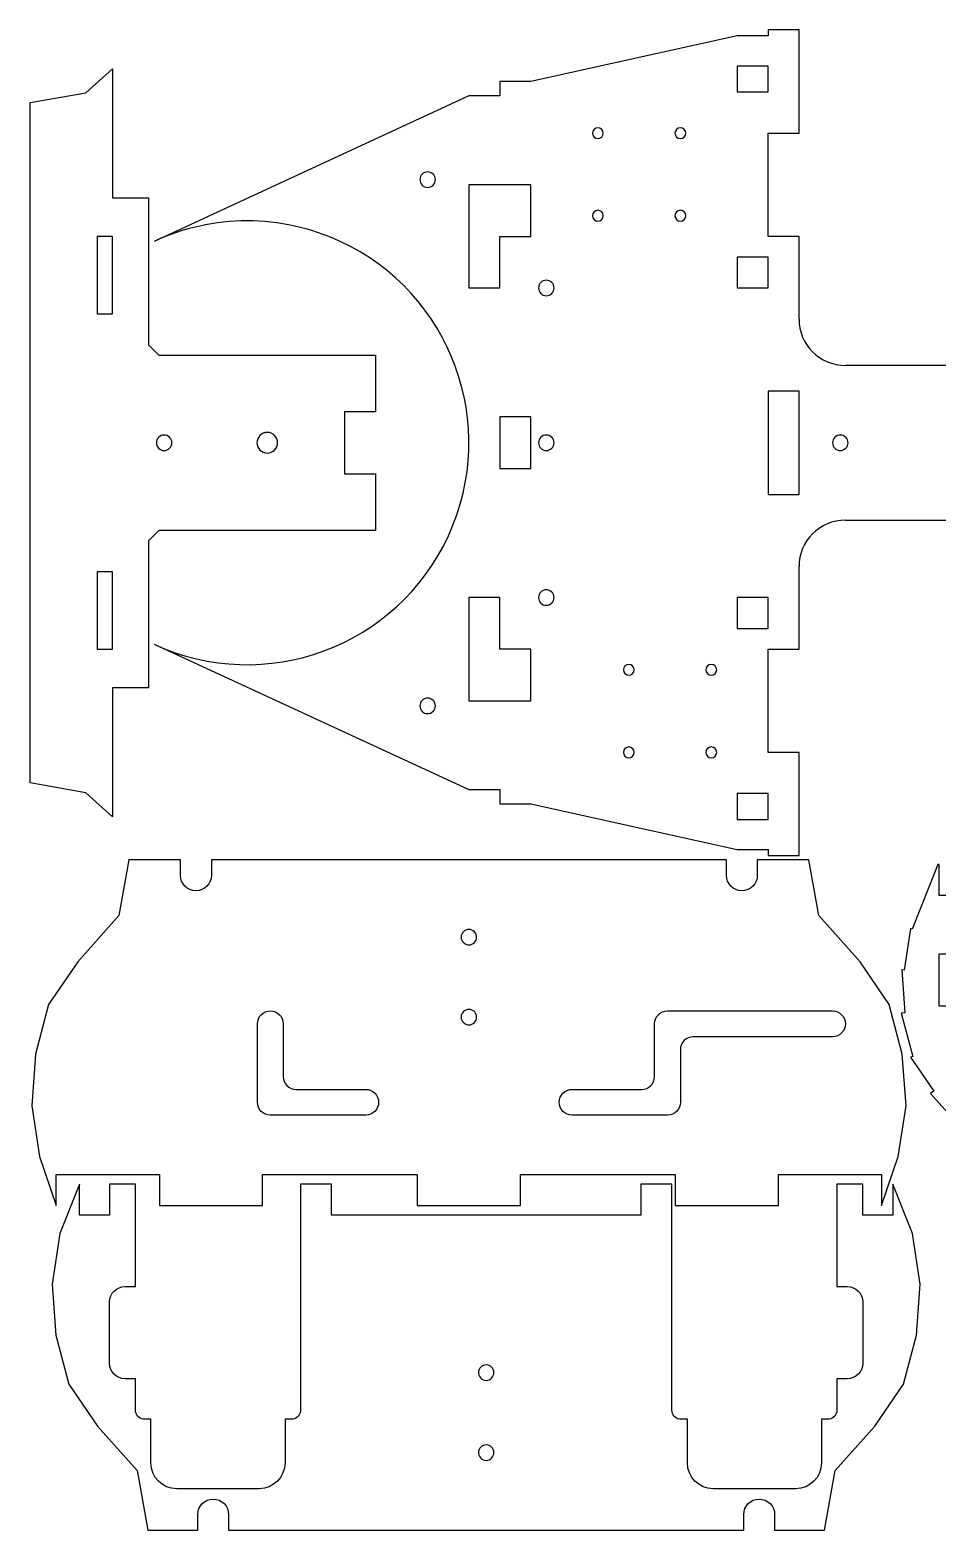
# Model space of a CAD drawing. Header units: inches. Extents: x 12 to 338, y -295 to -5.
# Drawn here: x 12.4 to 188.2, y -295.4 to -4.6 of the extents above; entities that cross this region are included whole.
import ezdxf

# ---------------------------------------------------------------- set-up
doc = ezdxf.new("R2010")
doc.units = ezdxf.units.IN
doc.header["$MEASUREMENT"] = 0
doc.layers.add('Layer 1', color=7, linetype='Continuous')

# ---------------------------------------------------------------- blocks, each defined once
blk = doc.blocks.new('block 7')
at = {"layer": 'Layer 1', "color": 7, "lineweight": 25, "true_color": 0xffffff}
blk.add_open_spline([(87.96, -33.64), (87.96, -32.81), (88.63, -32.14), (89.46, -32.14), (90.28, -32.14), (90.96, -32.81), (90.96, -33.64), (90.96, -34.47), (90.28, -35.14), (89.46, -35.14), (88.63, -35.14), (87.96, -34.47), (87.96, -33.64), (87.96, -33.64), (87.96, -33.64), (87.96, -33.64)], degree=3, knots=[0, 0, 0, 0, 1, 1, 1, 2, 2, 2, 3, 3, 3, 4, 4, 4, 5, 5, 5, 5], dxfattribs=at)
blk = doc.blocks.new('block 8')
at = {"layer": 'Layer 1', "color": 7, "lineweight": 25, "true_color": 0xffffff}
blk.add_open_spline([(167.96, -84.64), (167.96, -83.81), (168.63, -83.14), (169.46, -83.14), (170.28, -83.14), (170.96, -83.81), (170.96, -84.64), (170.96, -85.47), (170.28, -86.14), (169.46, -86.14), (168.63, -86.14), (167.96, -85.47), (167.96, -84.64), (167.96, -84.64), (167.96, -84.64), (167.96, -84.64)], degree=3, knots=[0, 0, 0, 0, 1, 1, 1, 2, 2, 2, 3, 3, 3, 4, 4, 4, 5, 5, 5, 5], dxfattribs=at)
blk = doc.blocks.new('block 9')
at = {"layer": 'Layer 1', "color": 7, "lineweight": 25, "true_color": 0xffffff}
blk.add_open_spline([(87.96, -135.64), (87.96, -134.81), (88.63, -134.14), (89.46, -134.14), (90.28, -134.14), (90.96, -134.81), (90.96, -135.64), (90.96, -136.47), (90.28, -137.14), (89.46, -137.14), (88.63, -137.14), (87.96, -136.47), (87.96, -135.64), (87.96, -135.64), (87.96, -135.64), (87.96, -135.64)], degree=3, knots=[0, 0, 0, 0, 1, 1, 1, 2, 2, 2, 3, 3, 3, 4, 4, 4, 5, 5, 5, 5], dxfattribs=at)
blk = doc.blocks.new('block 22')
at = {"layer": 'Layer 1', "color": 7, "lineweight": 25, "true_color": 0xffffff}
blk.add_lwpolyline([(208.46, -69.64), (170.46, -69.64)], dxfattribs=at)
blk = doc.blocks.new('block 23')
at = {"layer": 'Layer 1', "color": 7, "lineweight": 25, "true_color": 0xffffff}
blk.add_open_spline([(161.46, -60.64), (161.46, -65.61), (165.49, -69.64), (170.46, -69.64)], degree=3, dxfattribs=at)
blk = doc.blocks.new('block 24')
at = {"layer": 'Layer 1', "color": 7, "lineweight": 25, "true_color": 0xffffff}
blk.add_lwpolyline([(161.46, -60.64), (161.46, -44.64)], dxfattribs=at)
blk = doc.blocks.new('block 25')
at = {"layer": 'Layer 1', "color": 7, "lineweight": 25, "true_color": 0xffffff}
blk.add_lwpolyline([(161.46, -44.64), (155.46, -44.64)], dxfattribs=at)
blk = doc.blocks.new('block 26')
at = {"layer": 'Layer 1', "color": 7, "lineweight": 25, "true_color": 0xffffff}
blk.add_lwpolyline([(155.46, -44.64), (155.46, -24.64)], dxfattribs=at)
blk = doc.blocks.new('block 27')
at = {"layer": 'Layer 1', "color": 7, "lineweight": 25, "true_color": 0xffffff}
blk.add_lwpolyline([(155.46, -24.64), (161.46, -24.64)], dxfattribs=at)
blk = doc.blocks.new('block 28')
at = {"layer": 'Layer 1', "color": 7, "lineweight": 25, "true_color": 0xffffff}
blk.add_lwpolyline([(161.46, -24.64), (161.46, -4.64)], dxfattribs=at)
blk = doc.blocks.new('block 29')
at = {"layer": 'Layer 1', "color": 7, "lineweight": 25, "true_color": 0xffffff}
blk.add_lwpolyline([(161.46, -4.64), (155.46, -4.64)], dxfattribs=at)
blk = doc.blocks.new('block 30')
at = {"layer": 'Layer 1', "color": 7, "lineweight": 25, "true_color": 0xffffff}
blk.add_lwpolyline([(155.46, -4.64), (155.46, -5.8)], dxfattribs=at)
blk = doc.blocks.new('block 31')
at = {"layer": 'Layer 1', "color": 7, "lineweight": 25, "true_color": 0xffffff}
blk.add_lwpolyline([(155.46, -5.8), (149.46, -5.8)], dxfattribs=at)
blk = doc.blocks.new('block 32')
at = {"layer": 'Layer 1', "color": 7, "lineweight": 25, "true_color": 0xffffff}
blk.add_lwpolyline([(149.46, -5.8), (109.46, -14.64)], dxfattribs=at)
blk = doc.blocks.new('block 33')
at = {"layer": 'Layer 1', "color": 7, "lineweight": 25, "true_color": 0xffffff}
blk.add_lwpolyline([(109.46, -14.64), (103.46, -14.64)], dxfattribs=at)
blk = doc.blocks.new('block 34')
at = {"layer": 'Layer 1', "color": 7, "lineweight": 25, "true_color": 0xffffff}
blk.add_lwpolyline([(103.46, -14.64), (103.46, -17.41)], dxfattribs=at)
blk = doc.blocks.new('block 35')
at = {"layer": 'Layer 1', "color": 7, "lineweight": 25, "true_color": 0xffffff}
blk.add_lwpolyline([(103.46, -17.41), (97.46, -17.41)], dxfattribs=at)
blk = doc.blocks.new('block 36')
at = {"layer": 'Layer 1', "color": 7, "lineweight": 25, "true_color": 0xffffff}
blk.add_lwpolyline([(97.46, -17.41), (36.42, -45.61)], dxfattribs=at)
blk = doc.blocks.new('block 37')
at = {"layer": 'Layer 1', "color": 7, "lineweight": 25, "true_color": 0xffffff}
blk.add_open_spline([(36.42, -123.68), (57.98, -133.64), (83.53, -124.23), (93.49, -102.67), (103.45, -81.12), (94.05, -55.56), (72.49, -45.61), (61.05, -40.32), (47.86, -40.32), (36.42, -45.61)], degree=3, knots=[0, 0, 0, 0, 1, 1, 1, 2, 2, 2, 3, 3, 3, 3], dxfattribs=at)
blk = doc.blocks.new('block 38')
at = {"layer": 'Layer 1', "color": 7, "lineweight": 25, "true_color": 0xffffff}
blk.add_lwpolyline([(36.42, -123.68), (97.46, -151.87)], dxfattribs=at)
blk = doc.blocks.new('block 39')
at = {"layer": 'Layer 1', "color": 7, "lineweight": 25, "true_color": 0xffffff}
blk.add_lwpolyline([(97.46, -151.87), (103.46, -151.87)], dxfattribs=at)
blk = doc.blocks.new('block 40')
at = {"layer": 'Layer 1', "color": 7, "lineweight": 25, "true_color": 0xffffff}
blk.add_lwpolyline([(103.46, -151.87), (103.46, -154.64)], dxfattribs=at)
blk = doc.blocks.new('block 41')
at = {"layer": 'Layer 1', "color": 7, "lineweight": 25, "true_color": 0xffffff}
blk.add_lwpolyline([(103.46, -154.64), (109.46, -154.64)], dxfattribs=at)
blk = doc.blocks.new('block 42')
at = {"layer": 'Layer 1', "color": 7, "lineweight": 25, "true_color": 0xffffff}
blk.add_lwpolyline([(109.46, -154.64), (149.46, -163.49)], dxfattribs=at)
blk = doc.blocks.new('block 43')
at = {"layer": 'Layer 1', "color": 7, "lineweight": 25, "true_color": 0xffffff}
blk.add_lwpolyline([(149.46, -163.49), (155.46, -163.49)], dxfattribs=at)
blk = doc.blocks.new('block 44')
at = {"layer": 'Layer 1', "color": 7, "lineweight": 25, "true_color": 0xffffff}
blk.add_lwpolyline([(155.46, -163.49), (155.46, -164.64)], dxfattribs=at)
blk = doc.blocks.new('block 45')
at = {"layer": 'Layer 1', "color": 7, "lineweight": 25, "true_color": 0xffffff}
blk.add_lwpolyline([(155.46, -164.64), (161.46, -164.64)], dxfattribs=at)
blk = doc.blocks.new('block 46')
at = {"layer": 'Layer 1', "color": 7, "lineweight": 25, "true_color": 0xffffff}
blk.add_lwpolyline([(161.46, -164.64), (161.46, -144.64)], dxfattribs=at)
blk = doc.blocks.new('block 47')
at = {"layer": 'Layer 1', "color": 7, "lineweight": 25, "true_color": 0xffffff}
blk.add_lwpolyline([(161.46, -144.64), (155.46, -144.64)], dxfattribs=at)
blk = doc.blocks.new('block 48')
at = {"layer": 'Layer 1', "color": 7, "lineweight": 25, "true_color": 0xffffff}
blk.add_lwpolyline([(155.46, -144.64), (155.46, -124.64)], dxfattribs=at)
blk = doc.blocks.new('block 49')
at = {"layer": 'Layer 1', "color": 7, "lineweight": 25, "true_color": 0xffffff}
blk.add_lwpolyline([(155.46, -124.64), (161.46, -124.64)], dxfattribs=at)
blk = doc.blocks.new('block 50')
at = {"layer": 'Layer 1', "color": 7, "lineweight": 25, "true_color": 0xffffff}
blk.add_lwpolyline([(161.46, -124.64), (161.46, -108.64)], dxfattribs=at)
blk = doc.blocks.new('block 51')
at = {"layer": 'Layer 1', "color": 7, "lineweight": 25, "true_color": 0xffffff}
blk.add_open_spline([(170.46, -99.64), (165.49, -99.64), (161.46, -103.67), (161.46, -108.64)], degree=3, dxfattribs=at)
blk = doc.blocks.new('block 52')
at = {"layer": 'Layer 1', "color": 7, "lineweight": 25, "true_color": 0xffffff}
blk.add_lwpolyline([(170.46, -99.64), (208.46, -99.64)], dxfattribs=at)
blk = doc.blocks.new('block 54')
at = {"layer": 'Layer 1', "color": 7, "lineweight": 25, "true_color": 0xffffff}
blk.add_open_spline([(127.41, -144.64), (127.41, -144.06), (127.88, -143.59), (128.46, -143.59), (129.04, -143.59), (129.51, -144.06), (129.51, -144.64), (129.51, -145.22), (129.04, -145.69), (128.46, -145.69), (127.88, -145.69), (127.41, -145.22), (127.41, -144.64), (127.41, -144.64), (127.41, -144.64), (127.41, -144.64)], degree=3, knots=[0, 0, 0, 0, 1, 1, 1, 2, 2, 2, 3, 3, 3, 4, 4, 4, 5, 5, 5, 5], dxfattribs=at)
blk = doc.blocks.new('block 55')
at = {"layer": 'Layer 1', "color": 7, "lineweight": 25, "true_color": 0xffffff}
blk.add_open_spline([(121.41, -40.64), (121.41, -40.06), (121.88, -39.59), (122.46, -39.59), (123.04, -39.59), (123.51, -40.06), (123.51, -40.64), (123.51, -41.22), (123.04, -41.69), (122.46, -41.69), (121.88, -41.69), (121.41, -41.22), (121.41, -40.64), (121.41, -40.64), (121.41, -40.64), (121.41, -40.64)], degree=3, knots=[0, 0, 0, 0, 1, 1, 1, 2, 2, 2, 3, 3, 3, 4, 4, 4, 5, 5, 5, 5], dxfattribs=at)
blk = doc.blocks.new('block 56')
at = {"layer": 'Layer 1', "color": 7, "lineweight": 25, "true_color": 0xffffff}
blk.add_open_spline([(110.96, -84.64), (110.96, -83.81), (111.63, -83.14), (112.46, -83.14), (113.28, -83.14), (113.96, -83.81), (113.96, -84.64), (113.96, -85.47), (113.28, -86.14), (112.46, -86.14), (111.63, -86.14), (110.96, -85.47), (110.96, -84.64), (110.96, -84.64), (110.96, -84.64), (110.96, -84.64)], degree=3, knots=[0, 0, 0, 0, 1, 1, 1, 2, 2, 2, 3, 3, 3, 4, 4, 4, 5, 5, 5, 5], dxfattribs=at)
blk = doc.blocks.new('block 57')
at = {"layer": 'Layer 1', "color": 7, "lineweight": 25, "true_color": 0xffffff}
blk.add_lwpolyline([(109.46, -134.64), (109.46, -124.64), (103.46, -124.64), (103.46, -114.64), (97.46, -114.64), (97.46, -134.64), (109.46, -134.64)], dxfattribs=at)
blk = doc.blocks.new('block 58')
at = {"layer": 'Layer 1', "color": 7, "lineweight": 25, "true_color": 0xffffff}
blk.add_lwpolyline([(149.46, -114.64), (149.46, -120.64), (155.46, -120.64), (155.46, -114.64), (149.46, -114.64)], dxfattribs=at)
blk = doc.blocks.new('block 60')
at = {"layer": 'Layer 1', "color": 7, "lineweight": 25, "true_color": 0xffffff}
blk.add_lwpolyline([(155.46, -74.64), (155.46, -94.64), (161.46, -94.64), (161.46, -74.64), (155.46, -74.64)], dxfattribs=at)
blk = doc.blocks.new('block 61')
at = {"layer": 'Layer 1', "color": 7, "lineweight": 25, "true_color": 0xffffff}
blk.add_lwpolyline([(103.46, -79.64), (103.46, -89.64), (109.46, -89.64), (109.46, -79.64), (103.46, -79.64)], dxfattribs=at)
blk = doc.blocks.new('block 62')
at = {"layer": 'Layer 1', "color": 7, "lineweight": 25, "true_color": 0xffffff}
blk.add_open_spline([(110.96, -54.64), (110.96, -53.81), (111.63, -53.14), (112.46, -53.14), (113.28, -53.14), (113.96, -53.81), (113.96, -54.64), (113.96, -55.47), (113.28, -56.14), (112.46, -56.14), (111.63, -56.14), (110.96, -55.47), (110.96, -54.64), (110.96, -54.64), (110.96, -54.64), (110.96, -54.64)], degree=3, knots=[0, 0, 0, 0, 1, 1, 1, 2, 2, 2, 3, 3, 3, 4, 4, 4, 5, 5, 5, 5], dxfattribs=at)
blk = doc.blocks.new('block 63')
at = {"layer": 'Layer 1', "color": 7, "lineweight": 25, "true_color": 0xffffff}
blk.add_open_spline([(137.41, -40.64), (137.41, -40.06), (137.88, -39.59), (138.46, -39.59), (139.04, -39.59), (139.51, -40.06), (139.51, -40.64), (139.51, -41.22), (139.04, -41.69), (138.46, -41.69), (137.88, -41.69), (137.41, -41.22), (137.41, -40.64), (137.41, -40.64), (137.41, -40.64), (137.41, -40.64)], degree=3, knots=[0, 0, 0, 0, 1, 1, 1, 2, 2, 2, 3, 3, 3, 4, 4, 4, 5, 5, 5, 5], dxfattribs=at)
blk = doc.blocks.new('block 64')
at = {"layer": 'Layer 1', "color": 7, "lineweight": 25, "true_color": 0xffffff}
blk.add_open_spline([(143.41, -144.64), (143.41, -144.06), (143.88, -143.59), (144.46, -143.59), (145.04, -143.59), (145.51, -144.06), (145.51, -144.64), (145.51, -145.22), (145.04, -145.69), (144.46, -145.69), (143.88, -145.69), (143.41, -145.22), (143.41, -144.64), (143.41, -144.64), (143.41, -144.64), (143.41, -144.64)], degree=3, knots=[0, 0, 0, 0, 1, 1, 1, 2, 2, 2, 3, 3, 3, 4, 4, 4, 5, 5, 5, 5], dxfattribs=at)
blk = doc.blocks.new('block 65')
at = {"layer": 'Layer 1', "color": 7, "lineweight": 25, "true_color": 0xffffff}
blk.add_open_spline([(143.41, -128.64), (143.41, -128.06), (143.88, -127.59), (144.46, -127.59), (145.04, -127.59), (145.51, -128.06), (145.51, -128.64), (145.51, -129.22), (145.04, -129.69), (144.46, -129.69), (143.88, -129.69), (143.41, -129.22), (143.41, -128.64), (143.41, -128.64), (143.41, -128.64), (143.41, -128.64)], degree=3, knots=[0, 0, 0, 0, 1, 1, 1, 2, 2, 2, 3, 3, 3, 4, 4, 4, 5, 5, 5, 5], dxfattribs=at)
blk = doc.blocks.new('block 66')
at = {"layer": 'Layer 1', "color": 7, "lineweight": 25, "true_color": 0xffffff}
blk.add_open_spline([(137.41, -24.64), (137.41, -24.06), (137.88, -23.59), (138.46, -23.59), (139.04, -23.59), (139.51, -24.06), (139.51, -24.64), (139.51, -25.22), (139.04, -25.69), (138.46, -25.69), (137.88, -25.69), (137.41, -25.22), (137.41, -24.64), (137.41, -24.64), (137.41, -24.64), (137.41, -24.64)], degree=3, knots=[0, 0, 0, 0, 1, 1, 1, 2, 2, 2, 3, 3, 3, 4, 4, 4, 5, 5, 5, 5], dxfattribs=at)
blk = doc.blocks.new('block 67')
at = {"layer": 'Layer 1', "color": 7, "lineweight": 25, "true_color": 0xffffff}
blk.add_open_spline([(110.96, -114.64), (110.96, -113.81), (111.63, -113.14), (112.46, -113.14), (113.28, -113.14), (113.96, -113.81), (113.96, -114.64), (113.96, -115.47), (113.28, -116.14), (112.46, -116.14), (111.63, -116.14), (110.96, -115.47), (110.96, -114.64), (110.96, -114.64), (110.96, -114.64), (110.96, -114.64)], degree=3, knots=[0, 0, 0, 0, 1, 1, 1, 2, 2, 2, 3, 3, 3, 4, 4, 4, 5, 5, 5, 5], dxfattribs=at)
blk = doc.blocks.new('block 68')
at = {"layer": 'Layer 1', "color": 7, "lineweight": 25, "true_color": 0xffffff}
blk.add_lwpolyline([(149.46, -11.64), (149.46, -16.64), (155.46, -16.64), (155.46, -11.64), (149.46, -11.64)], dxfattribs=at)
blk = doc.blocks.new('block 69')
at = {"layer": 'Layer 1', "color": 7, "lineweight": 25, "true_color": 0xffffff}
blk.add_lwpolyline([(149.46, -152.64), (149.46, -157.64), (155.46, -157.64), (155.46, -152.64), (149.46, -152.64)], dxfattribs=at)
blk = doc.blocks.new('block 71')
at = {"layer": 'Layer 1', "color": 7, "lineweight": 25, "true_color": 0xffffff}
blk.add_lwpolyline([(149.46, -48.64), (149.46, -54.64), (155.46, -54.64), (155.46, -48.64), (149.46, -48.64)], dxfattribs=at)
blk = doc.blocks.new('block 72')
at = {"layer": 'Layer 1', "color": 7, "lineweight": 25, "true_color": 0xffffff}
blk.add_lwpolyline([(103.46, -54.64), (103.46, -44.64), (109.46, -44.64), (109.46, -34.64), (97.46, -34.64), (97.46, -54.64), (103.46, -54.64)], dxfattribs=at)
blk = doc.blocks.new('block 73')
at = {"layer": 'Layer 1', "color": 7, "lineweight": 25, "true_color": 0xffffff}
blk.add_open_spline([(121.41, -24.64), (121.41, -24.06), (121.88, -23.59), (122.46, -23.59), (123.04, -23.59), (123.51, -24.06), (123.51, -24.64), (123.51, -25.22), (123.04, -25.69), (122.46, -25.69), (121.88, -25.69), (121.41, -25.22), (121.41, -24.64), (121.41, -24.64), (121.41, -24.64), (121.41, -24.64)], degree=3, knots=[0, 0, 0, 0, 1, 1, 1, 2, 2, 2, 3, 3, 3, 4, 4, 4, 5, 5, 5, 5], dxfattribs=at)
blk = doc.blocks.new('block 74')
at = {"layer": 'Layer 1', "color": 7, "lineweight": 25, "true_color": 0xffffff}
blk.add_open_spline([(127.41, -128.64), (127.41, -128.06), (127.88, -127.59), (128.46, -127.59), (129.04, -127.59), (129.51, -128.06), (129.51, -128.64), (129.51, -129.22), (129.04, -129.69), (128.46, -129.69), (127.88, -129.69), (127.41, -129.22), (127.41, -128.64), (127.41, -128.64), (127.41, -128.64), (127.41, -128.64)], degree=3, knots=[0, 0, 0, 0, 1, 1, 1, 2, 2, 2, 3, 3, 3, 4, 4, 4, 5, 5, 5, 5], dxfattribs=at)
blk = doc.blocks.new('block 2')
at = {"layer": 'Layer 1'}
for name in ['block 32', 'block 31', 'block 29', 'block 30', 'block 28', 'block 68', 'block 36', 'block 35', 'block 33', 'block 34', 'block 73', 'block 66', 'block 26', 'block 27', 'block 7', 'block 72', 'block 37', 'block 55', 'block 63', 'block 25', 'block 24', 'block 71', 'block 62', 'block 23', 'block 22', 'block 60', 'block 61', 'block 56', 'block 8', 'block 51', 'block 52', 'block 50', 'block 67', 'block 57', 'block 58', 'block 38', 'block 48', 'block 49', 'block 74', 'block 65', 'block 9', 'block 54', 'block 64', 'block 47', 'block 46', 'block 39', 'block 40', 'block 69', 'block 41', 'block 42', 'block 43', 'block 44', 'block 45']:
    blk.add_blockref(name, (0, 0), dxfattribs=at)
blk = doc.blocks.new('block 76')
at = {"layer": 'Layer 1', "color": 7, "lineweight": 25, "true_color": 0xffffff}
blk.add_open_spline([(38.37, -86.14), (37.54, -86.14), (36.87, -85.47), (36.87, -84.64), (36.87, -83.81), (37.54, -83.14), (38.37, -83.14), (39.19, -83.14), (39.87, -83.81), (39.87, -84.64), (39.87, -85.47), (39.19, -86.14), (38.37, -86.14), (38.37, -86.14), (38.37, -86.14), (38.37, -86.14)], degree=3, knots=[0, 0, 0, 0, 1, 1, 1, 2, 2, 2, 3, 3, 3, 4, 4, 4, 5, 5, 5, 5], dxfattribs=at)
blk = doc.blocks.new('block 77')
at = {"layer": 'Layer 1', "color": 7, "lineweight": 25, "true_color": 0xffffff}
blk.add_open_spline([(58.37, -86.64), (57.26, -86.64), (56.37, -85.75), (56.37, -84.64), (56.37, -83.54), (57.26, -82.64), (58.37, -82.64), (59.47, -82.64), (60.37, -83.54), (60.37, -84.64), (60.37, -85.75), (59.47, -86.64), (58.37, -86.64), (58.37, -86.64), (58.37, -86.64), (58.37, -86.64)], degree=3, knots=[0, 0, 0, 0, 1, 1, 1, 2, 2, 2, 3, 3, 3, 4, 4, 4, 5, 5, 5, 5], dxfattribs=at)
blk = doc.blocks.new('block 78')
at = {"layer": 'Layer 1', "color": 7, "lineweight": 25, "true_color": 0xffffff}
blk.add_lwpolyline([(79.37, -101.64), (37.37, -101.64), (35.37, -103.64), (35.37, -132.14), (28.37, -132.14), (28.37, -157.12), (23.18, -152.48), (12.37, -150.57), (12.37, -18.72), (23.18, -16.81), (28.37, -12.17), (28.37, -37.14), (35.37, -37.14), (35.37, -65.64), (37.37, -67.64), (79.37, -67.64), (79.37, -78.64), (73.37, -78.64), (73.37, -90.64), (79.37, -90.64), (79.37, -101.64)], dxfattribs=at)
blk = doc.blocks.new('block 79')
at = {"layer": 'Layer 1', "color": 7, "lineweight": 25, "true_color": 0xffffff}
blk.add_lwpolyline([(28.37, -124.64), (28.37, -109.64), (25.37, -109.64), (25.37, -124.64), (28.37, -124.64)], dxfattribs=at)
blk = doc.blocks.new('block 80')
at = {"layer": 'Layer 1', "color": 7, "lineweight": 25, "true_color": 0xffffff}
blk.add_lwpolyline([(28.37, -44.64), (25.37, -44.64), (25.37, -59.64), (28.37, -59.64), (28.37, -44.64)], dxfattribs=at)
blk = doc.blocks.new('block 75')
at = {"layer": 'Layer 1'}
for name in ['block 78', 'block 80', 'block 76', 'block 77', 'block 79']:
    blk.add_blockref(name, (0, 0), dxfattribs=at)
blk = doc.blocks.new('block 82')
at = {"layer": 'Layer 1', "color": 7, "lineweight": 25, "true_color": 0xffffff}
blk.add_open_spline([(153.38, -168.46), (153.38, -168.46), (153.38, -165.46), (153.38, -165.46), (153.38, -165.46), (163.38, -165.46), (163.38, -165.46), (163.38, -165.46), (165.29, -176.27), (165.29, -176.27), (165.29, -176.27), (173.29, -185.22), (173.29, -185.22), (173.29, -185.22), (178.93, -193.48), (178.93, -193.48), (178.93, -193.48), (181.49, -203.14), (181.49, -203.14), (181.49, -203.14), (182.21, -213.12), (182.21, -213.12), (182.21, -213.12), (180.7, -223), (180.7, -223), (180.7, -223), (177.46, -232.46), (177.46, -232.46), (177.46, -232.46), (177.46, -226.46), (177.46, -226.46), (177.46, -226.46), (157.46, -226.46), (157.46, -226.46), (157.46, -226.46), (157.46, -232.46), (157.46, -232.46), (157.46, -232.46), (137.46, -232.46), (137.46, -232.46), (137.46, -232.46), (137.46, -226.46), (137.46, -226.46), (137.46, -226.46), (107.46, -226.46), (107.46, -226.46), (107.46, -226.46), (107.46, -232.46), (107.46, -232.46), (107.46, -232.46), (87.46, -232.46), (87.46, -232.46), (87.46, -232.46), (87.46, -226.46), (87.46, -226.46), (87.46, -226.46), (57.46, -226.46), (57.46, -226.46), (57.46, -226.46), (57.46, -232.46), (57.46, -232.46), (57.46, -232.46), (37.46, -232.46), (37.46, -232.46), (37.46, -232.46), (37.46, -226.46), (37.46, -226.46), (37.46, -226.46), (17.46, -226.46), (17.46, -226.46), (17.46, -226.46), (17.46, -232.46), (17.46, -232.46), (17.46, -232.46), (14.21, -223), (14.21, -223), (14.21, -223), (12.7, -213.12), (12.7, -213.12), (12.7, -213.12), (13.43, -203.14), (13.43, -203.14), (13.43, -203.14), (15.98, -193.48), (15.98, -193.48), (15.98, -193.48), (21.62, -185.22), (21.62, -185.22), (21.62, -185.22), (29.62, -176.27), (29.62, -176.27), (29.62, -176.27), (31.53, -165.46), (31.53, -165.46), (31.53, -165.46), (41.53, -165.46), (41.53, -165.46), (41.53, -165.46), (41.53, -168.46), (41.53, -168.46), (41.53, -170.12), (42.87, -171.46), (44.53, -171.46), (46.19, -171.46), (47.53, -170.12), (47.53, -168.46), (47.53, -168.46), (47.53, -165.46), (47.53, -165.46), (47.53, -165.46), (147.38, -165.46), (147.38, -165.46), (147.38, -165.46), (147.38, -168.46), (147.38, -168.46), (147.38, -170.12), (148.73, -171.46), (150.38, -171.46), (152.04, -171.46), (153.38, -170.12), (153.38, -168.46)], degree=3, knots=[0, 0, 0, 0, 1, 1, 1, 2, 2, 2, 3, 3, 3, 4, 4, 4, 5, 5, 5, 6, 6, 6, 7, 7, 7, 8, 8, 8, 9, 9, 9, 10, 10, 10, 11, 11, 11, 12, 12, 12, 13, 13, 13, 14, 14, 14, 15, 15, 15, 16, 16, 16, 17, 17, 17, 18, 18, 18, 19, 19, 19, 20, 20, 20, 21, 21, 21, 22, 22, 22, 23, 23, 23, 24, 24, 24, 25, 25, 25, 26, 26, 26, 27, 27, 27, 28, 28, 28, 29, 29, 29, 30, 30, 30, 31, 31, 31, 32, 32, 32, 33, 33, 33, 34, 34, 34, 35, 35, 35, 36, 36, 36, 37, 37, 37, 38, 38, 38, 39, 39, 39, 40, 40, 40, 40], dxfattribs=at)
blk = doc.blocks.new('block 83')
at = {"layer": 'Layer 1', "color": 7, "lineweight": 25, "true_color": 0xffffff}
blk.add_open_spline([(61.46, -207.46), (61.46, -207.46), (61.46, -197.26), (61.46, -197.26), (61.46, -195.88), (60.34, -194.76), (58.96, -194.76), (57.58, -194.76), (56.46, -195.88), (56.46, -197.26), (56.46, -197.26), (56.46, -212.46), (56.46, -212.46), (56.46, -213.84), (57.58, -214.96), (58.96, -214.96), (58.96, -214.96), (77.46, -214.96), (77.46, -214.96), (78.84, -214.96), (79.96, -213.84), (79.96, -212.46), (79.96, -211.08), (78.84, -209.96), (77.46, -209.96), (77.46, -209.96), (63.96, -209.96), (63.96, -209.96), (62.58, -209.96), (61.46, -208.84), (61.46, -207.46)], degree=3, knots=[0, 0, 0, 0, 1, 1, 1, 2, 2, 2, 3, 3, 3, 4, 4, 4, 5, 5, 5, 6, 6, 6, 7, 7, 7, 8, 8, 8, 9, 9, 9, 10, 10, 10, 10], dxfattribs=at)
blk = doc.blocks.new('block 84')
at = {"layer": 'Layer 1', "color": 7, "lineweight": 25, "true_color": 0xffffff}
blk.add_open_spline([(117.46, -214.96), (117.46, -214.96), (135.96, -214.96), (135.96, -214.96), (137.34, -214.96), (138.46, -213.84), (138.46, -212.46), (138.46, -212.46), (138.46, -202.26), (138.46, -202.26), (138.46, -200.88), (139.58, -199.76), (140.96, -199.76), (140.96, -199.76), (167.96, -199.76), (167.96, -199.76), (169.34, -199.76), (170.46, -198.64), (170.46, -197.26), (170.46, -195.88), (169.34, -194.76), (167.96, -194.76), (167.96, -194.76), (135.96, -194.76), (135.96, -194.76), (134.58, -194.76), (133.46, -195.88), (133.46, -197.26), (133.46, -197.26), (133.46, -207.46), (133.46, -207.46), (133.46, -208.84), (132.34, -209.96), (130.96, -209.96), (130.96, -209.96), (117.46, -209.96), (117.46, -209.96), (116.08, -209.96), (114.96, -211.08), (114.96, -212.46), (114.96, -213.84), (116.08, -214.96), (117.46, -214.96)], degree=3, knots=[0, 0, 0, 0, 1, 1, 1, 2, 2, 2, 3, 3, 3, 4, 4, 4, 5, 5, 5, 6, 6, 6, 7, 7, 7, 8, 8, 8, 9, 9, 9, 10, 10, 10, 11, 11, 11, 12, 12, 12, 13, 13, 13, 14, 14, 14, 14], dxfattribs=at)
blk = doc.blocks.new('block 85')
at = {"layer": 'Layer 1', "color": 7, "lineweight": 25, "true_color": 0xffffff}
blk.add_open_spline([(95.96, -195.96), (95.96, -195.13), (96.63, -194.46), (97.46, -194.46), (98.28, -194.46), (98.96, -195.13), (98.96, -195.96), (98.96, -196.79), (98.28, -197.46), (97.46, -197.46), (96.63, -197.46), (95.96, -196.79), (95.96, -195.96), (95.96, -195.96), (95.96, -195.96), (95.96, -195.96)], degree=3, knots=[0, 0, 0, 0, 1, 1, 1, 2, 2, 2, 3, 3, 3, 4, 4, 4, 5, 5, 5, 5], dxfattribs=at)
blk = doc.blocks.new('block 86')
at = {"layer": 'Layer 1', "color": 7, "lineweight": 25, "true_color": 0xffffff}
blk.add_open_spline([(95.96, -180.46), (95.96, -179.63), (96.63, -178.96), (97.46, -178.96), (98.28, -178.96), (98.96, -179.63), (98.96, -180.46), (98.96, -181.29), (98.28, -181.96), (97.46, -181.96), (96.63, -181.96), (95.96, -181.29), (95.96, -180.46), (95.96, -180.46), (95.96, -180.46), (95.96, -180.46)], degree=3, knots=[0, 0, 0, 0, 1, 1, 1, 2, 2, 2, 3, 3, 3, 4, 4, 4, 5, 5, 5, 5], dxfattribs=at)
blk = doc.blocks.new('block 81')
at = {"layer": 'Layer 1'}
for name in ['block 82', 'block 86', 'block 83', 'block 85', 'block 84']:
    blk.add_blockref(name, (0, 0), dxfattribs=at)
blk = doc.blocks.new('block 88')
at = {"layer": 'Layer 1', "color": 7, "lineweight": 25, "true_color": 0xffffff}
blk.add_open_spline([(102.31, -264.86), (102.31, -265.69), (101.64, -266.36), (100.81, -266.36), (99.98, -266.36), (99.31, -265.69), (99.31, -264.86), (99.31, -264.03), (99.98, -263.36), (100.81, -263.36), (101.64, -263.36), (102.31, -264.03), (102.31, -264.86), (102.31, -264.86), (102.31, -264.86), (102.31, -264.86)], degree=3, knots=[0, 0, 0, 0, 1, 1, 1, 2, 2, 2, 3, 3, 3, 4, 4, 4, 5, 5, 5, 5], dxfattribs=at)
blk = doc.blocks.new('block 89')
at = {"layer": 'Layer 1', "color": 7, "lineweight": 25, "true_color": 0xffffff}
blk.add_open_spline([(102.31, -280.36), (102.31, -281.19), (101.64, -281.86), (100.81, -281.86), (99.98, -281.86), (99.31, -281.19), (99.31, -280.36), (99.31, -279.53), (99.98, -278.86), (100.81, -278.86), (101.64, -278.86), (102.31, -279.53), (102.31, -280.36), (102.31, -280.36), (102.31, -280.36), (102.31, -280.36)], degree=3, knots=[0, 0, 0, 0, 1, 1, 1, 2, 2, 2, 3, 3, 3, 4, 4, 4, 5, 5, 5, 5], dxfattribs=at)
blk = doc.blocks.new('block 90')
at = {"layer": 'Layer 1', "color": 7, "lineweight": 25, "true_color": 0xffffff}
blk.add_open_spline([(150.74, -292.36), (150.74, -292.36), (150.74, -295.36), (150.74, -295.36), (150.74, -295.36), (50.88, -295.36), (50.88, -295.36), (50.88, -295.36), (50.88, -292.36), (50.88, -292.36), (50.88, -290.7), (49.54, -289.36), (47.88, -289.36), (46.23, -289.36), (44.88, -290.7), (44.88, -292.36), (44.88, -292.36), (44.88, -295.36), (44.88, -295.36), (44.88, -295.36), (35.19, -295.36), (35.19, -295.36), (35.19, -295.36), (33.16, -283.85), (33.16, -283.85), (33.16, -283.85), (25.45, -275.23), (25.45, -275.23), (25.45, -275.23), (19.89, -267.09), (19.89, -267.09), (19.89, -267.09), (17.37, -257.58), (17.37, -257.58), (17.37, -257.58), (16.66, -247.73), (16.66, -247.73), (16.66, -247.73), (18.16, -237.91), (18.16, -237.91), (18.16, -237.91), (21.96, -228.36), (21.96, -228.36), (21.96, -228.36), (21.96, -234.36), (21.96, -234.36), (21.96, -234.36), (27.81, -234.36), (27.81, -234.36), (27.81, -234.36), (27.81, -228.36), (27.81, -228.36), (27.81, -228.36), (32.81, -228.36), (32.81, -228.36), (32.81, -228.36), (32.81, -248.16), (32.81, -248.16), (32.81, -248.16), (30.81, -248.16), (30.81, -248.16), (29.15, -248.16), (27.81, -249.5), (27.81, -251.16), (27.81, -251.16), (27.81, -263.06), (27.81, -263.06), (27.81, -264.71), (29.15, -266.06), (30.81, -266.06), (30.81, -266.06), (32.81, -266.06), (32.81, -266.06), (32.81, -266.06), (32.81, -272.16), (32.81, -272.16), (32.81, -273.02), (33.45, -273.75), (34.31, -273.86), (34.31, -273.86), (35.81, -273.86), (35.81, -273.86), (35.81, -273.86), (35.81, -282.36), (35.81, -282.36), (35.81, -285.12), (38.05, -287.36), (40.81, -287.36), (40.81, -287.36), (56.81, -287.36), (56.81, -287.36), (59.57, -287.36), (61.81, -285.12), (61.81, -282.36), (61.81, -282.36), (61.81, -273.86), (61.81, -273.86), (61.81, -273.86), (63.31, -273.86), (63.31, -273.86), (64.17, -273.75), (64.81, -273.02), (64.81, -272.16), (64.81, -272.16), (64.81, -228.36), (64.81, -228.36), (64.81, -228.36), (70.81, -228.36), (70.81, -228.36), (70.81, -228.36), (70.81, -234.36), (70.81, -234.36), (70.81, -234.36), (130.81, -234.36), (130.81, -234.36), (130.81, -234.36), (130.81, -228.36), (130.81, -228.36), (130.81, -228.36), (136.81, -228.36), (136.81, -228.36), (136.81, -228.36), (136.81, -272.16), (136.81, -272.16), (136.81, -273.02), (137.45, -273.75), (138.31, -273.86), (138.31, -273.86), (139.81, -273.86), (139.81, -273.86), (139.81, -273.86), (139.81, -282.36), (139.81, -282.36), (139.81, -285.12), (142.05, -287.36), (144.81, -287.36), (144.81, -287.36), (160.81, -287.36), (160.81, -287.36), (163.57, -287.36), (165.81, -285.12), (165.81, -282.36), (165.81, -282.36), (165.81, -273.86), (165.81, -273.86), (165.81, -273.86), (167.31, -273.86), (167.31, -273.86), (168.17, -273.75), (168.81, -273.02), (168.81, -272.16), (168.81, -272.16), (168.81, -266.06), (168.81, -266.06), (168.81, -266.06), (170.81, -266.06), (170.81, -266.06), (172.47, -266.06), (173.81, -264.71), (173.81, -263.06), (173.81, -263.06), (173.81, -251.16), (173.81, -251.16), (173.81, -249.5), (172.47, -248.16), (170.81, -248.16), (170.81, -248.16), (168.81, -248.16), (168.81, -248.16), (168.81, -248.16), (168.81, -228.36), (168.81, -228.36), (168.81, -228.36), (173.81, -228.36), (173.81, -228.36), (173.81, -228.36), (173.81, -234.36), (173.81, -234.36), (173.81, -234.36), (179.66, -234.36), (179.66, -234.36), (179.66, -234.36), (179.66, -228.36), (179.66, -228.36), (179.66, -228.36), (183.46, -237.91), (183.46, -237.91), (183.46, -237.91), (184.96, -247.73), (184.96, -247.73), (184.96, -247.73), (184.24, -257.58), (184.24, -257.58), (184.24, -257.58), (181.73, -267.09), (181.73, -267.09), (181.73, -267.09), (176.17, -275.23), (176.17, -275.23), (176.17, -275.23), (168.46, -283.85), (168.46, -283.85), (168.46, -283.85), (166.43, -295.36), (166.43, -295.36), (166.43, -295.36), (156.74, -295.36), (156.74, -295.36), (156.74, -295.36), (156.74, -292.36), (156.74, -292.36), (156.74, -290.7), (155.39, -289.36), (153.74, -289.36), (152.08, -289.36), (150.74, -290.7), (150.74, -292.36)], degree=3, knots=[0, 0, 0, 0, 1, 1, 1, 2, 2, 2, 3, 3, 3, 4, 4, 4, 5, 5, 5, 6, 6, 6, 7, 7, 7, 8, 8, 8, 9, 9, 9, 10, 10, 10, 11, 11, 11, 12, 12, 12, 13, 13, 13, 14, 14, 14, 15, 15, 15, 16, 16, 16, 17, 17, 17, 18, 18, 18, 19, 19, 19, 20, 20, 20, 21, 21, 21, 22, 22, 22, 23, 23, 23, 24, 24, 24, 25, 25, 25, 26, 26, 26, 27, 27, 27, 28, 28, 28, 29, 29, 29, 30, 30, 30, 31, 31, 31, 32, 32, 32, 33, 33, 33, 34, 34, 34, 35, 35, 35, 36, 36, 36, 37, 37, 37, 38, 38, 38, 39, 39, 39, 40, 40, 40, 41, 41, 41, 42, 42, 42, 43, 43, 43, 44, 44, 44, 45, 45, 45, 46, 46, 46, 47, 47, 47, 48, 48, 48, 49, 49, 49, 50, 50, 50, 51, 51, 51, 52, 52, 52, 53, 53, 53, 54, 54, 54, 55, 55, 55, 56, 56, 56, 57, 57, 57, 58, 58, 58, 59, 59, 59, 60, 60, 60, 61, 61, 61, 62, 62, 62, 63, 63, 63, 64, 64, 64, 65, 65, 65, 66, 66, 66, 67, 67, 67, 68, 68, 68, 69, 69, 69, 70, 70, 70, 71, 71, 71, 72, 72, 72, 72], dxfattribs=at)
blk = doc.blocks.new('block 87')
at = {"layer": 'Layer 1'}
for name in ['block 90', 'block 88', 'block 89']:
    blk.add_blockref(name, (0, 0), dxfattribs=at)
blk = doc.blocks.new('block 92')
at = {"layer": 'Layer 1', "color": 7, "lineweight": 25, "true_color": 0xffffff}
blk.add_lwpolyline([(188.59, -193.75), (193.59, -193.75), (193.59, -183.75), (188.59, -183.75), (188.59, -193.75)], dxfattribs=at)
blk = doc.blocks.new('block 93')
at = {"layer": 'Layer 1', "color": 7, "lineweight": 25, "true_color": 0xffffff}
blk.add_lwpolyline([(323.68, -193.75), (328.68, -193.75), (328.68, -183.75), (323.68, -183.75), (323.68, -193.75)], dxfattribs=at)
blk = doc.blocks.new('block 94')
at = {"layer": 'Layer 1', "color": 7, "lineweight": 25, "true_color": 0xffffff}
blk.add_lwpolyline([(280.62, -176.38), (280.62, -172.38)], dxfattribs=at)
blk = doc.blocks.new('block 95')
at = {"layer": 'Layer 1', "color": 7, "lineweight": 25, "true_color": 0xffffff}
blk.add_lwpolyline([(280.62, -172.38), (263.63, -172.38)], dxfattribs=at)
blk = doc.blocks.new('block 96')
at = {"layer": 'Layer 1', "color": 7, "lineweight": 25, "true_color": 0xffffff}
blk.add_lwpolyline([(263.63, -172.38), (263.63, -166.38)], dxfattribs=at)
blk = doc.blocks.new('block 97')
at = {"layer": 'Layer 1', "color": 7, "lineweight": 25, "true_color": 0xffffff}
blk.add_lwpolyline([(263.63, -166.38), (253.63, -166.38)], dxfattribs=at)
blk = doc.blocks.new('block 98')
at = {"layer": 'Layer 1', "color": 7, "lineweight": 25, "true_color": 0xffffff}
blk.add_lwpolyline([(253.63, -166.38), (253.63, -172.38)], dxfattribs=at)
blk = doc.blocks.new('block 99')
at = {"layer": 'Layer 1', "color": 7, "lineweight": 25, "true_color": 0xffffff}
blk.add_lwpolyline([(253.63, -172.38), (236.64, -172.38)], dxfattribs=at)
blk = doc.blocks.new('block 100')
at = {"layer": 'Layer 1', "color": 7, "lineweight": 25, "true_color": 0xffffff}
blk.add_lwpolyline([(236.64, -172.38), (236.64, -176.38)], dxfattribs=at)
blk = doc.blocks.new('block 101')
at = {"layer": 'Layer 1', "color": 7, "lineweight": 25, "true_color": 0xffffff}
blk.add_open_spline([(232.64, -176.38), (232.64, -177.49), (233.54, -178.38), (234.64, -178.38), (235.75, -178.38), (236.64, -177.49), (236.64, -176.38)], degree=3, knots=[0, 0, 0, 0, 1, 1, 1, 2, 2, 2, 2], dxfattribs=at)
blk = doc.blocks.new('block 102')
at = {"layer": 'Layer 1', "color": 7, "lineweight": 25, "true_color": 0xffffff}
blk.add_lwpolyline([(232.64, -176.38), (232.64, -172.38)], dxfattribs=at)
blk = doc.blocks.new('block 103')
at = {"layer": 'Layer 1', "color": 7, "lineweight": 25, "true_color": 0xffffff}
blk.add_lwpolyline([(232.64, -172.38), (218.63, -172.38)], dxfattribs=at)
blk = doc.blocks.new('block 104')
at = {"layer": 'Layer 1', "color": 7, "lineweight": 25, "true_color": 0xffffff}
blk.add_lwpolyline([(218.63, -172.38), (218.63, -166.38)], dxfattribs=at)
blk = doc.blocks.new('block 105')
at = {"layer": 'Layer 1', "color": 7, "lineweight": 25, "true_color": 0xffffff}
blk.add_lwpolyline([(218.63, -166.38), (208.63, -166.38)], dxfattribs=at)
blk = doc.blocks.new('block 106')
at = {"layer": 'Layer 1', "color": 7, "lineweight": 25, "true_color": 0xffffff}
blk.add_lwpolyline([(208.63, -166.38), (208.63, -172.38)], dxfattribs=at)
blk = doc.blocks.new('block 107')
at = {"layer": 'Layer 1', "color": 7, "lineweight": 25, "true_color": 0xffffff}
blk.add_lwpolyline([(208.63, -172.38), (188.63, -172.38)], dxfattribs=at)
blk = doc.blocks.new('block 108')
at = {"layer": 'Layer 1', "color": 7, "lineweight": 25, "true_color": 0xffffff}
blk.add_lwpolyline([(188.63, -172.38), (188.63, -166.38)], dxfattribs=at)
blk = doc.blocks.new('block 109')
at = {"layer": 'Layer 1', "color": 7, "lineweight": 25, "true_color": 0xffffff}
blk.add_lwpolyline([(188.63, -166.38), (188.38, -166.38)], dxfattribs=at)
blk = doc.blocks.new('block 110')
at = {"layer": 'Layer 1', "color": 7, "lineweight": 25, "true_color": 0xffffff}
blk.add_lwpolyline([(188.38, -166.38), (183.41, -178.89)], dxfattribs=at)
blk = doc.blocks.new('block 111')
at = {"layer": 'Layer 1', "color": 7, "lineweight": 25, "true_color": 0xffffff}
blk.add_lwpolyline([(183.41, -178.89), (183.07, -178.76)], dxfattribs=at)
blk = doc.blocks.new('block 112')
at = {"layer": 'Layer 1', "color": 7, "lineweight": 25, "true_color": 0xffffff}
blk.add_lwpolyline([(183.07, -178.76), (181.83, -186.88)], dxfattribs=at)
blk = doc.blocks.new('block 113')
at = {"layer": 'Layer 1', "color": 7, "lineweight": 25, "true_color": 0xffffff}
blk.add_lwpolyline([(181.83, -186.88), (181.37, -186.81)], dxfattribs=at)
blk = doc.blocks.new('block 114')
at = {"layer": 'Layer 1', "color": 7, "lineweight": 25, "true_color": 0xffffff}
blk.add_lwpolyline([(181.37, -186.81), (181.98, -195.11)], dxfattribs=at)
blk = doc.blocks.new('block 115')
at = {"layer": 'Layer 1', "color": 7, "lineweight": 25, "true_color": 0xffffff}
blk.add_lwpolyline([(181.98, -195.11), (181.29, -195.16)], dxfattribs=at)
blk = doc.blocks.new('block 116')
at = {"layer": 'Layer 1', "color": 7, "lineweight": 25, "true_color": 0xffffff}
blk.add_lwpolyline([(181.29, -195.16), (183.52, -203.58)], dxfattribs=at)
blk = doc.blocks.new('block 117')
at = {"layer": 'Layer 1', "color": 7, "lineweight": 25, "true_color": 0xffffff}
blk.add_lwpolyline([(183.52, -203.58), (183.06, -203.7)], dxfattribs=at)
blk = doc.blocks.new('block 118')
at = {"layer": 'Layer 1', "color": 7, "lineweight": 25, "true_color": 0xffffff}
blk.add_lwpolyline([(183.06, -203.7), (187.57, -210.32)], dxfattribs=at)
blk = doc.blocks.new('block 119')
at = {"layer": 'Layer 1', "color": 7, "lineweight": 25, "true_color": 0xffffff}
blk.add_lwpolyline([(187.57, -210.32), (186.95, -210.75)], dxfattribs=at)
blk = doc.blocks.new('block 120')
at = {"layer": 'Layer 1', "color": 7, "lineweight": 25, "true_color": 0xffffff}
blk.add_lwpolyline([(186.95, -210.75), (194.27, -218.93)], dxfattribs=at)
blk = doc.blocks.new('block 121')
at = {"layer": 'Layer 1', "color": 7, "lineweight": 25, "true_color": 0xffffff}
blk.add_lwpolyline([(194.27, -218.93), (194.14, -221.32)], dxfattribs=at)
blk = doc.blocks.new('block 122')
at = {"layer": 'Layer 1', "color": 7, "lineweight": 25, "true_color": 0xffffff}
blk.add_lwpolyline([(194.14, -221.32), (196.27, -233.38)], dxfattribs=at)
blk = doc.blocks.new('block 123')
at = {"layer": 'Layer 1', "color": 7, "lineweight": 25, "true_color": 0xffffff}
blk.add_lwpolyline([(196.27, -233.38), (198.39, -233.38)], dxfattribs=at)
blk = doc.blocks.new('block 124')
at = {"layer": 'Layer 1', "color": 7, "lineweight": 25, "true_color": 0xffffff}
blk.add_lwpolyline([(198.39, -233.38), (195.31, -215.88)], dxfattribs=at)
blk = doc.blocks.new('block 125')
at = {"layer": 'Layer 1', "color": 7, "lineweight": 25, "true_color": 0xffffff}
blk.add_open_spline([(195.16, -213.12), (195.1, -214.04), (195.15, -214.97), (195.31, -215.88)], degree=3, dxfattribs=at)
blk = doc.blocks.new('block 126')
at = {"layer": 'Layer 1', "color": 7, "lineweight": 25, "true_color": 0xffffff}
blk.add_lwpolyline([(195.16, -213.12), (197.11, -183.86)], dxfattribs=at)
blk = doc.blocks.new('block 127')
at = {"layer": 'Layer 1', "color": 7, "lineweight": 25, "true_color": 0xffffff}
blk.add_lwpolyline([(197.11, -183.86), (199.88, -177.34)], dxfattribs=at)
blk = doc.blocks.new('block 128')
at = {"layer": 'Layer 1', "color": 7, "lineweight": 25, "true_color": 0xffffff}
blk.add_open_spline([(234.66, -189.47), (226.02, -179.56), (212.8, -174.95), (199.88, -177.34)], degree=3, dxfattribs=at)
blk = doc.blocks.new('block 129')
at = {"layer": 'Layer 1', "color": 7, "lineweight": 25, "true_color": 0xffffff}
blk.add_open_spline([(234.66, -189.47), (246.19, -202.71), (266.28, -204.1), (279.52, -192.56), (280.62, -191.6), (281.65, -190.57), (282.61, -189.47)], degree=3, knots=[0, 0, 0, 0, 1, 1, 1, 2, 2, 2, 2], dxfattribs=at)
blk = doc.blocks.new('block 130')
at = {"layer": 'Layer 1', "color": 7, "lineweight": 25, "true_color": 0xffffff}
blk.add_open_spline([(317.39, -177.34), (304.47, -174.95), (291.24, -179.56), (282.61, -189.47)], degree=3, dxfattribs=at)
blk = doc.blocks.new('block 131')
at = {"layer": 'Layer 1', "color": 7, "lineweight": 25, "true_color": 0xffffff}
blk.add_lwpolyline([(317.39, -177.34), (320.16, -183.86)], dxfattribs=at)
blk = doc.blocks.new('block 132')
at = {"layer": 'Layer 1', "color": 7, "lineweight": 25, "true_color": 0xffffff}
blk.add_lwpolyline([(320.16, -183.86), (322.11, -213.12)], dxfattribs=at)
blk = doc.blocks.new('block 133')
at = {"layer": 'Layer 1', "color": 7, "lineweight": 25, "true_color": 0xffffff}
blk.add_open_spline([(321.96, -215.88), (322.12, -214.97), (322.17, -214.04), (322.11, -213.12)], degree=3, dxfattribs=at)
blk = doc.blocks.new('block 134')
at = {"layer": 'Layer 1', "color": 7, "lineweight": 25, "true_color": 0xffffff}
blk.add_lwpolyline([(321.96, -215.88), (318.87, -233.38)], dxfattribs=at)
blk = doc.blocks.new('block 135')
at = {"layer": 'Layer 1', "color": 7, "lineweight": 25, "true_color": 0xffffff}
blk.add_lwpolyline([(318.87, -233.38), (321, -233.38)], dxfattribs=at)
blk = doc.blocks.new('block 136')
at = {"layer": 'Layer 1', "color": 7, "lineweight": 25, "true_color": 0xffffff}
blk.add_lwpolyline([(321, -233.38), (323.12, -221.32)], dxfattribs=at)
blk = doc.blocks.new('block 137')
at = {"layer": 'Layer 1', "color": 7, "lineweight": 25, "true_color": 0xffffff}
blk.add_lwpolyline([(323.12, -221.32), (323, -218.93)], dxfattribs=at)
blk = doc.blocks.new('block 138')
at = {"layer": 'Layer 1', "color": 7, "lineweight": 25, "true_color": 0xffffff}
blk.add_lwpolyline([(323, -218.93), (330.32, -210.75)], dxfattribs=at)
blk = doc.blocks.new('block 139')
at = {"layer": 'Layer 1', "color": 7, "lineweight": 25, "true_color": 0xffffff}
blk.add_lwpolyline([(330.32, -210.75), (329.69, -210.32)], dxfattribs=at)
blk = doc.blocks.new('block 140')
at = {"layer": 'Layer 1', "color": 7, "lineweight": 25, "true_color": 0xffffff}
blk.add_lwpolyline([(329.69, -210.32), (334.21, -203.7)], dxfattribs=at)
blk = doc.blocks.new('block 141')
at = {"layer": 'Layer 1', "color": 7, "lineweight": 25, "true_color": 0xffffff}
blk.add_lwpolyline([(334.21, -203.7), (333.75, -203.58)], dxfattribs=at)
blk = doc.blocks.new('block 142')
at = {"layer": 'Layer 1', "color": 7, "lineweight": 25, "true_color": 0xffffff}
blk.add_lwpolyline([(333.75, -203.58), (335.98, -195.16)], dxfattribs=at)
blk = doc.blocks.new('block 143')
at = {"layer": 'Layer 1', "color": 7, "lineweight": 25, "true_color": 0xffffff}
blk.add_lwpolyline([(335.98, -195.16), (335.29, -195.11)], dxfattribs=at)
blk = doc.blocks.new('block 144')
at = {"layer": 'Layer 1', "color": 7, "lineweight": 25, "true_color": 0xffffff}
blk.add_lwpolyline([(335.29, -195.11), (335.89, -186.81)], dxfattribs=at)
blk = doc.blocks.new('block 145')
at = {"layer": 'Layer 1', "color": 7, "lineweight": 25, "true_color": 0xffffff}
blk.add_lwpolyline([(335.89, -186.81), (335.44, -186.88)], dxfattribs=at)
blk = doc.blocks.new('block 146')
at = {"layer": 'Layer 1', "color": 7, "lineweight": 25, "true_color": 0xffffff}
blk.add_lwpolyline([(335.44, -186.88), (334.19, -178.76)], dxfattribs=at)
blk = doc.blocks.new('block 147')
at = {"layer": 'Layer 1', "color": 7, "lineweight": 25, "true_color": 0xffffff}
blk.add_lwpolyline([(334.19, -178.76), (333.86, -178.89)], dxfattribs=at)
blk = doc.blocks.new('block 148')
at = {"layer": 'Layer 1', "color": 7, "lineweight": 25, "true_color": 0xffffff}
blk.add_lwpolyline([(333.86, -178.89), (328.88, -166.38)], dxfattribs=at)
blk = doc.blocks.new('block 149')
at = {"layer": 'Layer 1', "color": 7, "lineweight": 25, "true_color": 0xffffff}
blk.add_lwpolyline([(328.88, -166.38), (328.63, -166.38)], dxfattribs=at)
blk = doc.blocks.new('block 150')
at = {"layer": 'Layer 1', "color": 7, "lineweight": 25, "true_color": 0xffffff}
blk.add_lwpolyline([(328.63, -166.38), (328.63, -172.38)], dxfattribs=at)
blk = doc.blocks.new('block 151')
at = {"layer": 'Layer 1', "color": 7, "lineweight": 25, "true_color": 0xffffff}
blk.add_lwpolyline([(328.63, -172.38), (308.63, -172.38)], dxfattribs=at)
blk = doc.blocks.new('block 152')
at = {"layer": 'Layer 1', "color": 7, "lineweight": 25, "true_color": 0xffffff}
blk.add_lwpolyline([(308.63, -172.38), (308.63, -166.38)], dxfattribs=at)
blk = doc.blocks.new('block 153')
at = {"layer": 'Layer 1', "color": 7, "lineweight": 25, "true_color": 0xffffff}
blk.add_lwpolyline([(308.63, -166.38), (298.63, -166.38)], dxfattribs=at)
blk = doc.blocks.new('block 154')
at = {"layer": 'Layer 1', "color": 7, "lineweight": 25, "true_color": 0xffffff}
blk.add_lwpolyline([(298.63, -166.38), (298.63, -172.38)], dxfattribs=at)
blk = doc.blocks.new('block 155')
at = {"layer": 'Layer 1', "color": 7, "lineweight": 25, "true_color": 0xffffff}
blk.add_lwpolyline([(298.63, -172.38), (284.62, -172.38)], dxfattribs=at)
blk = doc.blocks.new('block 156')
at = {"layer": 'Layer 1', "color": 7, "lineweight": 25, "true_color": 0xffffff}
blk.add_lwpolyline([(284.62, -172.38), (284.62, -176.38)], dxfattribs=at)
blk = doc.blocks.new('block 157')
at = {"layer": 'Layer 1', "color": 7, "lineweight": 25, "true_color": 0xffffff}
blk.add_open_spline([(280.62, -176.38), (280.62, -177.49), (281.52, -178.38), (282.62, -178.38), (283.73, -178.38), (284.62, -177.49), (284.62, -176.38)], degree=3, knots=[0, 0, 0, 0, 1, 1, 1, 2, 2, 2, 2], dxfattribs=at)
blk = doc.blocks.new('block 91')
at = {"layer": 'Layer 1'}
for name in ['block 110', 'block 109', 'block 108', 'block 105', 'block 106', 'block 104', 'block 97', 'block 98', 'block 96', 'block 153', 'block 154', 'block 152', 'block 149', 'block 150', 'block 148', 'block 107', 'block 103', 'block 102', 'block 99', 'block 100', 'block 95', 'block 94', 'block 155', 'block 156', 'block 151', 'block 128', 'block 101', 'block 157', 'block 130', 'block 112', 'block 111', 'block 127', 'block 131', 'block 147', 'block 146', 'block 92', 'block 126', 'block 132', 'block 93', 'block 113', 'block 114', 'block 144', 'block 145', 'block 129', 'block 115', 'block 116', 'block 142', 'block 143', 'block 117', 'block 118', 'block 140', 'block 141', 'block 119', 'block 120', 'block 138', 'block 139', 'block 125', 'block 133', 'block 124', 'block 134', 'block 121', 'block 137', 'block 122', 'block 136', 'block 123', 'block 135']:
    blk.add_blockref(name, (0, 0), dxfattribs=at)

msp = doc.modelspace()

# ---------------------------------------------------------------- block references
at = {"layer": 'Layer 1'}
for name in ['block 2', 'block 75', 'block 81', 'block 91', 'block 87']:
    msp.add_blockref(name, (0, 0), dxfattribs=at)

doc.saveas('drawing.dxf')
